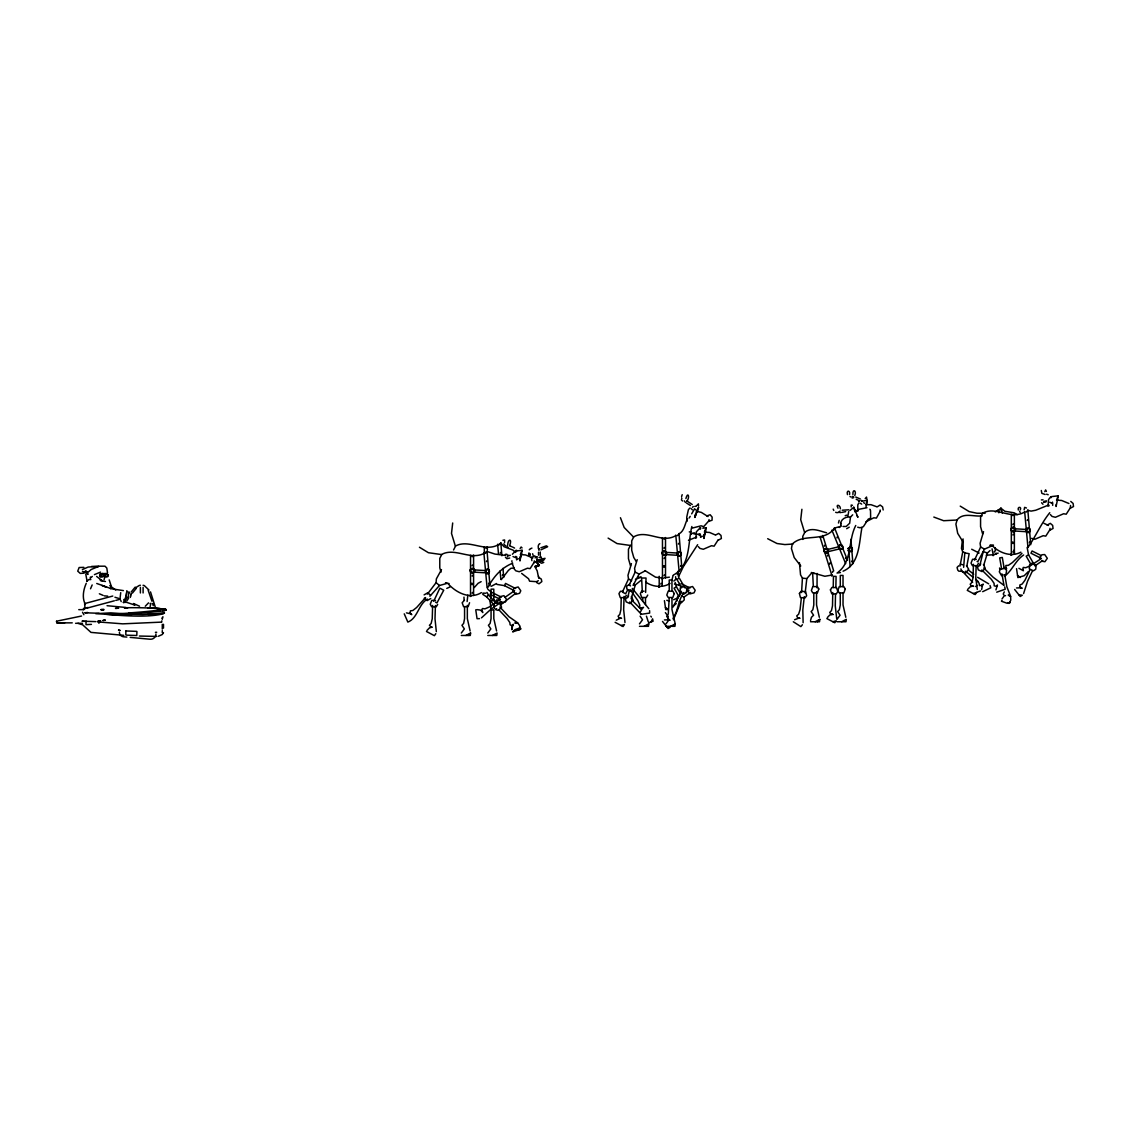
<?xml version="1.0" encoding="UTF-8"?>
<svg xmlns="http://www.w3.org/2000/svg" width="1130" height="1130" viewBox="0 0 1130 1130"><rect width="100%" height="100%" fill="white"/><g stroke="black" fill="none" stroke-linecap="round" stroke-linejoin="round"><path stroke-width="1.5" d="M469.572 602.728L468.159 606.626L463.568 606.626L462.156 602.728L464.444 600.312M123.41 590.609L111.955 588.885L101.968 585.453L106.799 587.346L104.596 586.371M467.834 595.157L467.114 601.541M817.047 587.84L817.075 573.447M1010.757 600.383L1010.63 596.386L1006.816 586.639L1004.824 575.156M520.732 628.902L518.373 628.478L515.026 629.636L512.639 631.896L520.21 629.396L518.614 629.594L519.913 626.882L520.732 628.902L518.614 629.594M832.782 592.53L832.499 605.85L831.468 610.581L829.745 612.432L830.875 614.353L833.22 614.551M833.22 587.572L833.46 576.328L836.087 576.385L835.861 587.628M835.508 594.253L835.268 605.906L836.709 618.689M543.77 562.429L541.581 563.234L538.516 561.638M432.635 605.44L432.239 618.76L431.152 623.477L429.428 625.328L431.349 627.277M435.403 605.525L435.008 618.845L436.335 631.642M621.246 597.968L620.907 609.621L619.819 614.339L618.096 616.189L619.198 618.11L621.542 618.322M624.057 596.386L623.661 609.706L624.989 622.503M973.424 564.322L973.029 577.642L971.941 582.36L970.204 584.196L971.32 586.131L973.665 586.343M976.136 566.059L975.783 577.727L977.281 589.436M852.698 514.814L850.495 517.046L849.689 522.922M452.692 522.992L451.506 533.417L455.39 546.186M801.905 509.277L800.718 519.701L804.617 532.484M511.848 628.845L513.105 624.424L512.173 625.554L513.345 624.452M120.048 598.519L120.726 592.657M801.566 592.53L802.427 578.136L800.548 574.873L799.447 562.74M962.308 540.959L961.475 548.403L962.732 551.963L959.977 566.158M511.876 561.737L511.932 560.748M520.21 557.104L519.955 560.96L522.088 550.282L517.088 550.861M534.264 561.667L534.321 560.847M695.953 538.275L696.377 531.778L699.456 528.572M704.23 534.631L703.976 538.473L706.109 527.809L702.789 528.19M1048.075 506.282L1048.499 499.785L1049.77 497.836M1049.954 529.151L1050.01 528.332M1056.239 504.432L1056.098 506.494L1058.231 495.83L1051.578 496.593M1070.407 507.201L1070.52 505.449M504.602 542.471L504.602 539.956L502.892 540.267M1018.285 510.011C1017.127 506.339 1022.099 506.452 1020.291 509.969M427.394 594.14L436.095 582.656L436.364 578.899L441.491 569.605M538.544 555.155L538.502 552.203M540.309 555.593L540.239 551.977M963.184 549.505L963.043 538.897M995.926 589.902L997.451 585.001L996.406 586.329L994.231 585.834L994.061 583.32L991.335 579.309L981.829 569.972M801.354 597.982L800.082 609.579L798.613 614.197L796.749 615.892L797.695 617.898L800.012 618.308M804.292 596.64L802.823 609.875L803.119 622.743M805.182 592.925L806.806 578.616L811.439 573.249M465.956 635.456L470.589 633.04L470.292 635.456L461.308 635.456M644.114 626.317L648.747 623.901L648.465 626.317L639.467 626.317M815.168 621.754L819.815 619.339L819.518 621.754L810.521 621.754M125.981 597.276C128.396 580.312 125.218 602.827 126.207 595.962L124.357 600.44M128.128 597.403L128.989 591.838L128.792 593.264M124.385 607.94C127.295 607.107 189.854 608.265 156.18 611.697A164.782 9.28 0.9 0 1 130.176 613.647M161.844 620.808L161.632 622.136M148.03 614.367L164.02 613.336L164.401 612.432M147.959 607.94L165.559 609.07L166.082 609.932M866.032 506.805L867.261 500.265L862.317 501.155M90.428 577.049L90.245 578.193L92.321 576.413M852.896 494.587C852.472 488.104 857.02 490.66 854.746 495.576M520.45 556.737L520.097 558.884L521.015 554.011M704.47 534.264L704.117 536.411L705.049 531.538M692.436 507.299L693.326 506.523M861.851 528.162C858.984 543.106 859.69 564.124 843.079 571.201M691.857 526.509C687.732 542.951 690.741 565.918 673.339 575.085M1024.119 509.785L1024.628 507.356L1026.436 507.992M966.814 566.271L969.159 553.7L964.822 552.895L963.636 567.317M840.621 523.967C840.777 519.009 846.059 516.424 850.495 517.046M866.668 503.853L866.795 504.036M1041.295 490.477L1041.846 493.344L1045.095 494.488M1046.408 491.423L1045.631 489.926L1044.798 491.677M668.268 614.268L669.214 597.869M840.593 512.625L838.898 512.257L840.056 511.014M695.727 513.712L694.879 517.469L698.651 507.257L696.278 511.254L701.306 512.384L708.002 516.537M708.891 520.407L709.075 519.616M1005.94 568.249L1005.855 565.509L1008.37 565.325L1012.367 562.585L1021.972 553.347M130.501 596.372L131.151 593.744L130.84 594.86M865.185 498.613L866.512 497.059L866.823 498.952M104.017 574.181L103.466 576.568L100.033 576.794L99.694 574.224L103.353 574.407L102.887 573.758M627.673 597.657L629.509 590.128M979.781 565.678L983.227 551.68L987.436 552.951L990.049 550.564M671.955 591.23L671.955 580.001L673.042 575.594M130.586 596.301L130.275 597.417M637.207 559.661L634.594 568.334L635.159 572.062L629.142 585.156M631.43 563.616L627.969 575.297L628.506 579.026L622.39 592.078M983.552 531.637L980.091 543.318L980.628 547.047L974.512 560.085M107.972 575.085C106.799 580.029 102.138 571.356 107.463 574.266L107.972 575.085L107.463 574.266M838.474 523.006L839.18 520.365M110.528 588.744L111.234 586.159L109.2 579.902M640.399 611.994L642.829 607.474L641.543 608.576L639.509 607.686L639.82 605.172L637.899 600.722L630.328 589.761M162.254 619.071L162.974 616.754M855.763 525.492C847.91 540.437 852.472 561.017 838.135 572.19M520.125 548.502L521.128 546.991L522.046 547.909M509.729 545.366C512.441 538.36 507.85 538.502 507.652 545.267M631.147 598.702L635.328 584.93L640.851 580.481M983.736 565.198L987.436 552.951M507.384 556.892L507.695 555.889L510.322 555.282M691.419 534.419L691.715 533.417L694.343 532.809L695.487 533.812M1043.527 502.426L1043.838 501.438L1046.465 500.83M866.3 503.217L867.261 500.265M682.195 494.686L681.757 496.028A3.687 3.616 57.1 0 0 681.616 496.677M696.024 513.373L695.331 515.45L697.012 510.774M1057.412 499.375L1057.525 499.559M1000.29 569.139L999.301 571.766L1001.364 575.368M533.049 555.211L532.64 553.742M687.591 518.698C684.822 523.515 684.582 530.945 678.961 533.925M100.754 574.012L101.093 576.582M848.687 511.579L847.91 515.944M86.247 583.306C83.366 589.803 81.826 598.067 85.428 604.508M522.088 550.282L520.365 554.604L525.507 554.929L532.781 557.98M706.109 527.809L704.386 532.131L709.541 532.456L714.838 534.744M1057.087 498.697L1058.231 495.83M685.896 498.57C688.015 490.604 690.232 497.963 686.63 501.339M880.143 511.367L876.414 518.077L873.773 517.808L865.82 521.876M150.078 606.754L150.94 603.321L150.022 603.717M90.527 588.787L92.166 584.959M482.778 612.601L481.564 610.581L482.454 608.547L484.968 608.844L489.403 606.923L500.364 599.352M496.268 602.573L496.692 599.875L499.206 600.171M1022.805 570.142L1023.229 567.43L1025.743 567.726L1030.193 565.805L1041.38 558.559M461.308 633.04L464.359 628.916L461.958 625.3L463.625 623.407L464.571 618.661L464.571 607.008M487.779 633.04L490.844 628.916L488.428 625.3L490.109 623.407L491.056 618.661L491.056 608.675M639.467 623.901L642.518 619.777L640.117 616.161M665.951 623.901L669.002 619.777L666.601 616.161M837.005 619.339L840.07 615.214L837.655 611.598L839.322 609.706L840.268 604.96L840.268 593.292M518.373 558.7L516.551 559.816L516.82 557.076L515.76 556.398M702.394 536.227L700.572 537.343L700.543 535.083M1052.694 505.364L1052.51 502.101M1039.515 558.135L1041.931 554.759L1044.713 554.548L1047.326 558.319L1044.925 561.709L1041.634 561.2M433.736 601.216L439.838 588.165L443.737 590.227L436.943 602.926L435.559 602.177M681.461 591.329L672.844 607.248M683.947 592.516C677.972 600.256 678.254 610.737 672.986 618.463M681.122 601.287L673.409 619.72M1030.037 569.619L1025.023 580.156L1022.142 584.041L1019.811 585.029L1020.051 587.233L1022.113 588.377M1032.523 570.805L1027.523 581.329L1023.596 593.575M698.51 505.887L698.382 503.867L696.772 505.604M678.452 576.794L683.255 566.808L697.648 544.688M534.236 562.189L530.083 568.644L527.456 568.206L519.263 571.752L515.902 570.862L514.263 569.054L512.158 563.263M718.256 539.716L714.104 546.171L711.49 545.734L703.284 549.279L699.936 548.389L698.284 546.581M1049.911 529.688L1045.773 536.143L1043.145 535.705L1034.953 539.236L1031.591 538.346M1070.378 507.737L1066.226 514.192L1063.598 513.755L1055.406 517.286L1052.044 516.41L1050.406 514.602M651.078 621.91L652.575 618.83L653.098 621.203L648.987 622.63M487.807 589.253L491.31 592.12L490.194 594.324L500.237 599.366M497.073 584.436L504.432 585.637L505.548 583.433L515.577 588.49M674.483 584.083L678.862 585.185L679.709 583.49M1004.302 591.894L1003.242 593.999L1004.372 595.722L1005.545 595.665M1001.929 600.539L1001.463 601.231L1006.971 603.222L1009.132 603.335L1010.277 601.075L1010.206 602.671M453.554 549.999L455.616 545.974C469.614 538.417 486.578 554.265 500.802 543.064L504.051 546.75L512.949 550.042L515.492 552.443M630.512 545.211L628.45 549.251L628.45 558.658L630.512 565.904M827.386 617.517L829.731 615.045L832.57 614.197L830.875 614.353M633.111 585.425L639.057 574.096L645.329 570.777M427.027 630.385L429.386 627.941L432.225 627.122L430.53 627.249M967.803 589.267L970.162 586.823L973.015 585.99L971.32 586.131M627.87 589.549L625.61 593.787L622.715 592.247M991.716 545.493L989.852 545.324L993.496 545.197L984.513 549.109L977.733 561.794L977.097 561.469M858.941 502.822L857.797 504.856L857.797 511.367M691.673 513.839L694.611 508.74L695.388 509.757M647.744 595.072L646.318 597.488L641.727 597.488L640.315 593.589L641.727 591.174L644.029 591.174M85.485 570.876L84.086 573.178L80.244 573.404L77.744 571.159L79.128 567.528L83.903 567.359M689.187 517.964L690.204 516.339M437.677 604.465L436.18 606.838L431.604 606.697L430.248 604.253L431.787 600.383L435.502 600.496M626.331 595.326L624.848 597.699L620.257 597.558L618.957 593.617L620.441 591.244L622.743 591.315M978.453 563.347L976.97 565.72L972.379 565.579L971.037 563.121L972.563 559.265L976.278 559.378M123.735 602.714L127.266 597.346M512.356 554.251L515.435 551.045M1049.77 512.709C1041.238 523.218 1035.885 536.157 1028.272 546.934M537.795 561.624L536.962 562.754M126.843 600.892L128.608 598.264M1001.999 598.942L1003.723 596.569M708.778 520.93L703.665 526.651L701.151 525.817L692.492 528.021M435.799 633.69L434.4 635.682L426.462 631.458M849.591 523.303L846.215 526.481L843.022 526.467M164.472 613.053L142.691 614.508L121.334 614.113L132.012 614.48M982.238 585.255L979.512 585.637L979.06 583.151L975.924 579.478M131.08 592.148L135.19 587.12M132.38 593.137L136.363 588.236M976.97 585.269L975.91 586.611L976.49 586.018M156.703 632.263L155.389 632.32M539.928 543.643A3.687 2.853 74.9 0 0 538.346 547.782L538.996 550.366M802.413 624.735L800.873 626.613L793.302 621.768M821.906 537.513L821.948 536.637M833.714 530.139L833.756 529.264M824.519 546.171L824.561 545.296M837.033 537.979L837.076 537.103M827.612 556.031L827.654 555.155M832.612 572.373L832.655 571.498M845.607 558.545L845.65 557.669M424.117 594.86L427.719 592.798L430.558 595.185M427.366 599.07C418.312 604.508 417.634 618.35 407.845 622.079L404.243 613.83M430.756 598.505L427.154 600.581L424.315 598.194M446.308 583.603L439.471 585.495L429.894 596.245M832.429 575.311L831.779 576.046L831.482 575.085M983.298 584.139L981.73 585.891L982.634 584.45L981.645 589.493M529.857 555.296L530.139 553.7L528.572 554.152L528.911 555.07L529.857 555.296L528.953 552.867M536.171 561.455L539.165 565.523L537.174 562.895M474.261 587.558L478.103 583.292L481.14 581.653M689.978 507.935L688.41 509.658L686.743 517.102L686.941 521.396M673.395 606.047L676.263 603.533M853.772 497.596L852.147 498.09M1023.653 554.985C1015.489 560.367 1012.353 570.382 1004.867 575.975M628.633 595.877L625.427 599.154L626.147 601.852L629.933 603.575L633.139 600.298L631.359 596.555M958.664 565.805L957.053 567.444L957.774 570.142L958.833 571.187L962.167 571.243M980.755 563.898L977.535 567.161L978.269 569.873L982.041 571.596L985.261 568.319L983.467 564.576M468.159 635.456L470.589 633.04M646.318 626.317L648.747 623.901M672.802 626.317L675.232 623.901L671.969 609.522L671.969 597.869M817.385 621.754L819.815 619.339M999.895 510.266L1000.036 509.404M994.315 552.146L994.457 551.285M858.503 501.197L859.944 500.562M482.764 594.338L486.55 596.824L488.457 595.016L486.945 592.403M86.784 581.427L88.776 579.563L90.838 579.563M148.553 602.855L145.276 606.231M487.482 588.052C493.287 577.402 500.618 568.051 512.695 563.178M501.254 579.662L508.359 570.452L510.944 568.277L514.221 568.079M673.847 581.032L676.15 578.913M841.144 525.874L839.223 527.526M993.821 555.056L993.101 555.706L992.903 554.717M135.784 587.671L139.089 585.566A8.108 8.023 0 0 1 140.388 585.255M56.5 621.232L81.558 616.019M849.972 510.492L853.8 507.257L857.952 517.314L856.921 515.52M616.26 620.186L620.893 617.983L619.198 618.11L620.017 618.138M512.964 625.003L512.031 625.695L510.124 624.876L509.842 622.545L507.144 618.562L499.135 610.087M535.422 567.062L539.165 565.523M535.041 557.909L537.259 556.61M83.352 609.564L85.456 608.095M505.011 597.304L514.602 590.665M501.946 601.626L490.971 609.197L481.465 617.856M516.184 592.939L500.279 605.073M686.291 592.106L689.032 590.213M683.749 597.219L690.6 592.487M1035.871 565.24L1042.722 560.508M1028.385 571.554L1024.176 575.721L1017.848 577.571L1016.534 568.673M629.707 584.083L626.656 586.188L626.853 588.984L630.243 591.386L632.122 590.086M632.277 588.419L648.818 608.689M642.221 608.11L641.543 608.576L643.563 607.361M679.879 595.129L677.562 596.697L677.167 600.835M98.804 623.195C101.403 621.811 95.188 621.175 100.669 620.949M794.588 619.734L799.39 617.912L797.695 617.898L798.515 617.997M472.156 556.765L472.453 555.932M485.928 548.375L486.225 547.556M485.603 553.192L485.914 552.358M499.375 544.801L499.672 543.982M472.1 565.805L472.397 564.986M486.479 561.652L486.776 560.833M500.237 553.276L500.548 552.443M472.156 576.145L472.467 575.311M472.142 593.236L472.439 592.417M488.626 583.843L488.923 583.024M502.398 575.467L502.695 574.633M664.087 539.25L664.384 538.417M677.534 535.662L677.831 534.843M664.03 548.29L664.327 547.457M678.395 544.137L678.706 543.304M664.087 558.616L664.384 557.796M664.059 575.721L664.369 574.888M680.557 566.328L680.853 565.494M660.796 584.097L661.107 583.278M677.294 574.704L677.59 573.885M851.61 561.751L851.907 560.932M1012.932 515.647L1013.243 514.814M1026.393 512.074L1026.69 511.24M1012.89 524.687L1013.186 523.868M1027.255 520.534L1027.551 519.701M1012.946 535.027L1013.243 534.193M1012.918 552.118L1013.215 551.299M1029.402 542.725L1029.713 541.892M696.306 506.07L694.795 506.452M104.073 579.732L104.596 577.797M877.092 506.918L880.143 505.039L882.601 506.918L883.18 509.969M846.681 528.713L849.223 527.145M471.097 595.99L470.264 596.499L470.25 595.496M663.013 578.475L662.18 578.984L662.18 577.967M659.75 586.851L658.931 587.36L658.917 586.357M1011.873 554.872L1011.039 555.381L1011.039 554.364M675.175 582.459L676.432 586.809L674.073 588.179L678.89 596.513M854.774 511.791L859.238 509.22L866.964 507.723M1027.128 547.443L1028.554 554.83L1026.195 556.2L1031.012 564.534M536.566 581.639L538.304 580.707M534.193 562.669L537.357 560.989L536.976 557.909L534.631 555.875L531.481 557.556L531.863 560.635M715.502 535.083L718.666 533.402L720.997 535.436L721.378 538.516L718.228 540.197M1070.336 508.218L1073.5 506.537L1073.119 503.457L1070.774 501.423M1047.171 525.04L1050.321 523.36L1052.666 525.408L1053.047 528.473L1049.883 530.154M491.239 586.301L496.494 583.532M481.408 592.6C470.108 599.719 456.393 592.883 448.313 583.97M670.076 583.461C662.703 588.08 652.674 586.979 645.696 582.091M1020.884 552.175C1011.407 557.302 999.81 553.121 992.564 545.96M840.692 526.382L834.562 528.049C824.264 542.951 803.388 532.781 792.229 544.123L791.452 548.573L794.221 557.57L800.774 566.003M495.703 609.169L496.663 608.66M995.276 511.932L1000.968 508.288L1004.867 511.283L1014.217 512.822L1017.17 514.687M982.676 591.668L990.798 587.798L990.035 585.495M492.426 635.456L497.073 633.04L496.776 635.456L487.779 635.456M670.584 626.317L675.232 623.901L674.935 626.317L665.951 626.317M841.652 621.754L846.299 619.339L846.003 621.754L837.005 621.754M446.76 588.405L450.023 586.95M635.427 579.266L641.374 577.176L637.744 577.317M673.621 599.719L678.071 597.784M530.69 548.643L531.933 548.107M94.412 574.633L100.499 572.119M688.452 540.267L696.645 537.103M82.377 569.562L88.182 567.048L98.607 566.413L91.657 566.398M976.221 592.459L980.614 590.919M996.716 592.177L1005.206 589.224L1004.697 586.851M706.787 515.916L710.163 514.757L712.154 517.13L712.055 520.224L708.68 521.396M998.171 553.107L993.199 554.759L986.208 555.197M845.184 515.69L846.78 515.167M535.804 566.017L539.377 564.929M832.923 621.754L836.186 620.737L834.816 622.743L826.835 618.59M838.898 512.257L838.276 512.455A3.687 3.616 14.4 0 1 835.649 512.286M540.889 547.782L546.412 545.832L547.669 546.722L540.875 549.858M621.175 625.54L624.452 624.551L623.068 626.543L615.13 622.319M973.297 593.547L976.574 592.572L975.176 594.55L967.238 590.326M841.709 512.441L845.678 511.622M675.966 535.521C662.081 544.109 646.883 529.137 633.775 536.835L631.712 540.86L631.712 550.282L633.775 557.514L636.36 561.638M1024.811 511.918C1010.94 520.506 995.742 505.534 982.634 513.232L980.572 517.272L980.572 526.679L982.634 533.911M112.774 596.047L84.609 603.604L85.047 608.66M87.137 608.095L114.342 600.807M115.769 600.426L120.331 599.211M536.609 560.198L545.041 558.319L543.685 560.155L536.439 561.808M158.37 636.261L162.268 634.523L163.497 632.659L162.282 632.659L162.282 630.639M664.412 619.932L669.539 619.777L667.943 619.212L667.703 617.008M1016.52 587.953L1021.661 587.798L1020.051 587.233L1020.8 587.586M839.025 546.708L826.637 549.731M840.932 548.544L826.072 552.175M842.217 510.223L848.799 509.8M509.687 558.051L506.833 558.714L505.449 557.231M104.906 619.975L103.183 620.356M83.394 608.449L88.069 607.474M103.084 573.758L104.214 574.181M100.683 574.082C104.906 571.724 104.045 578.122 101.163 576.328M103.155 574.407L104.666 573.87L102.632 574.082M104.44 576.78L107.887 576.582L108.296 575.071L106.658 573.546L101.629 573.546L99.624 575.311L100.217 576.526L101.276 576.314L100.881 574.28L103.649 574.351M1044.699 502.2L1045.999 501.932M539.052 557.415L539.858 557.26M956.983 520.026L943.649 520.718L933.818 517.06M1001.152 568.997L1004.81 568.362L1006.618 570.495L1005.884 574.591L1003.624 574.972M831.779 575.085L824.872 576.272L811.354 572.486M97.519 621.331L99.991 620.949M542.753 561.582L539.73 560.805M491.183 600.934L492.383 600.764M476.945 609.621L480.321 610.059L482.665 611.867L481.564 610.581M640.752 614.381L649.651 613.082L649.595 610.652M103 620.511L105.33 620.186M536.1 566.158L538.798 565.791M156.18 610.567L159.881 610.059M793.02 544.039L784.856 544.575L777.016 543.516L767.68 538.713M664.2 577.84L669.398 577.162M836.991 573.037L840.466 572.585M103.819 609.946L100.895 609.649L103.819 609.367M87.688 612.488L84.778 612.771L99.059 613.279M101.516 579.93L100.16 580.029M153.835 611.118L159.726 610.723M982.111 515.887C973.749 516.961 963.551 512.116 957.167 519.758L955.909 524.108L957.703 533.346L963.325 542.428M124.724 608.138L127.732 607.855M91.431 624.367L86.007 624.65L86.007 620.949M985.106 513.303L976.927 513.232L969.173 511.593L960.232 506.127M536.468 581.696L529.589 581.187L528.543 578.744L521.664 573.418M1041.38 499.926L1043.075 499.827M689.258 531.905L690.967 531.806M505.237 554.378L506.932 554.293M95.739 621.613L81.996 621.203L84.496 621.345M507.257 555.367L508.571 555.324M693.877 533.925L694.625 533.897M100.98 609.649L103.338 609.593M493.725 609.96L491.296 610.016L489.996 601.118M479.487 618.633L477.058 618.689L475.758 609.79M123.142 602.361L126.588 602.318L134.767 605.073M865.82 504.686L870.976 504.686L876.414 506.621M814.575 573.447L812.668 573.447L813.332 586.371M103.621 574.082L106.404 574.478M671.955 580.001L669.228 580.001L669.228 591.23M645.625 592.417L646.021 578.023L641.614 578.023L642.349 592.417M490.053 600.312L490.929 600.312M492.341 600.312L494.643 600.312L496.056 602.728M78.775 609.649L83.888 609.649M72.235 622.856L56.811 622.856L56.5 621.26M75.611 623.308L82.476 623.308M630.286 545.437L617.051 543.572L608.11 538.106M441.618 554.576L428.397 552.711L419.442 547.245M57.009 622.856L64.636 623.011M406.447 612.87L411.461 614.014L410.049 613.067L410.388 610.878L412.874 610.497L416.659 607.474L425.558 597.544M156.745 636.416L139.414 636.049M107.039 605.708L126.023 607.474M77.956 623.308L82.645 624.805L90.979 632.39L123.763 635.328M482.835 593.123L485.815 593.222M1026.591 529.476L1013.864 528.713M1027.876 531.792L1012.593 530.888M847.754 548.446L848.799 548.502M847.938 550.691L848.927 550.748M678.466 553.107L665.005 552.316M679.017 555.381L663.748 554.477M486.536 570.636L473.075 569.845M487.087 572.91L473.032 572.077M1056.508 500.138L1061.649 500.477L1068.924 503.514M155.163 608.293L159.697 608.59M104.257 595.863L107.661 596.132M126.843 637.08L123.509 636.769A4.562 4.534 0 0 1 119.37 632.263M130.176 637.391L150.163 639.241A5.325 5.297 0 0 0 155.982 633.972M105.147 614.24C122.986 615.765 148.538 617.785 163.384 613.703M802.427 578.136L806.806 578.616M1018.879 594.832L1022.283 595.242L1020.206 596.499L1014.641 589.45M666.771 626.811L670.161 627.235L668.084 628.492L662.519 621.429M505.378 555.423L494.926 554.067L487.03 551.454C472.82 562.655 455.856 546.793 441.844 554.35L439.782 558.389L439.782 567.797L441.025 572.147M662.463 578.066L655.527 577.162L645.018 570.594M97.406 621.867L122.732 623.845L161.477 622.122M100.542 580.665L105.457 581.498M449.062 583.546L445.488 582.911L447.268 583.461M852.5 496.423L853.461 496.649M1027.82 510.322L1031.069 511.113L1035.716 510.252L1048.682 504.997L1049.149 505.788M82.448 571.413L87.222 572.783L86.247 571.102L87.886 574.181M857.712 527.216L860.085 527.795L863.362 526.679L868.221 519.178L870.651 518.091L870.51 510.421M960.26 564.167L962.986 564.845M699.032 533.727L700.388 534.08M1049.742 502.257L1052.496 503.443M826.581 532.767C819.518 531.029 811.382 526.863 804.842 532.258L802.78 536.298L802.78 539.434M697.026 534.08L700.388 535.436M513.006 556.553L516.354 557.909M1018.921 568.319L1023.455 570.749L1022.339 569.464M666.799 600.312L668.974 600.92M497.257 602.657L499.94 603.448L501.593 607.248L498.259 610.412L495.562 609.621M508.105 547.428L506.904 546.186M962.732 551.963L965.119 552.669M633.492 584.38L635.328 584.93M855.735 497.045L860.396 499.008M114.949 597.261L118.749 598.42M96.742 583.476L102.053 585.34M1046.62 494.22L1048.188 494.742M509.715 545.974L511.834 546.722M133.495 603.519L139.555 606.217M856.201 499.276L859.563 500.802M1048.471 525.464L1044.007 523.331M99.355 593.787L103.028 595.341M538.502 548.417L539.278 548.756M105.599 573.758L106.587 574.224M681.955 596.103L684.017 597.092L684.272 599.875L681.319 602.798L679.243 601.81M668.678 619.565L667.943 619.212L670.005 620.356M685.289 502.257L684.3 500.83M1007.692 602.615L1009.132 603.335M1004.033 567.401L1006.689 568.729L1005.361 567.67M512.822 547.146L514.574 548.092M1040.688 555.324L1032.085 550.988L1030.97 553.206L1041.013 558.248M681.404 583.702L690.006 588.024M678.862 585.185L681.729 586.625M504.432 585.637L513.034 589.973M491.31 592.12L501.339 597.163M687.111 501.07L692.238 504.531M686.235 502.864L690.402 505.52M977.634 577.303L988.694 583.843M538.417 577.19L541.298 579.083L541.821 581.597L538.996 583.8L536.722 582.628M971.687 549.236L979.117 553.05M635.159 572.062L639.057 574.096M629.452 585.312L630.526 585.877M980.628 547.047L984.513 549.109M628.506 579.026L631.642 580.693M115.712 590.03L109.779 585.594M860.269 503.231L861.667 504.121M134.188 604.169L134.597 605.256M1017.537 575.452L1020.263 577.515M665.415 607.446L668.155 609.494L665.725 609.55L664.412 600.652M494.559 601.386L496.903 603.194L495.802 601.909M633.549 537.061L624.198 527.512L620.441 517.724M96.615 576.413L102.449 580.99M966.489 565.678L968.678 569.209L965.839 572.811L961.898 571.512L960.881 568.913M968.466 570.085L973.707 574.21M965.444 571.229L973.297 577.416M863.645 502.596L864.62 503.415M436.095 582.656L439.471 585.495M410.684 613.59L410.049 613.067L411.758 614.692M682.548 501.028L681.376 499.799M861.498 500.35L861.936 501.536M983.764 567.995L993.27 577.345L1003.553 585.058M976.828 580.283L978.17 581.597M962.52 571.413L972.662 582.261M631.642 599.988L641.148 609.324M629.707 601.951L641.035 613.971M691.179 508.627L692.351 509.8M541.298 557.57L540.606 556.878L541.553 557.952M488.457 595.016L496.183 603.18M499.884 607.093L509.037 616.782L517.611 622.785L519.927 626.034M486.55 596.824L494.262 604.988M1041.592 502.765L1042.976 504.248M852.444 505.294L851.187 505.039L851.229 506.96M650.767 616.189L651.445 617.051M665.344 612.658L668.226 616.302M87.095 581.286L85.767 574.153L91.219 569.492L99.2 566.187L105.019 566.187L106.813 568.037L107.505 572.825M1028.554 554.83L1034.981 565.946M869.846 509.249L870.255 509.969M684.879 587.769L679.271 578.052L676.912 579.408L681.715 587.741M676.432 586.809L680.458 593.773M82.532 612.234L83.874 614.706M534.758 566.342L537.202 570.876L538.318 576.47M148.934 589.987L144.343 585.623A8.108 8.023 0 0 0 143.058 585.284M833.191 509.15L833.785 510.449M104.412 574.181L105.5 576.568M838.008 508.189C835.183 503.556 840.621 505.011 840.395 508.811M831.892 530.139L845.65 563.616M834.449 527.668L842.034 546.51M842.57 547.852L847.458 560.028M123.862 599.465L124.597 601.372M120.712 600.312L121.207 601.598M148.171 590.312L151.943 601.216M849.562 494.545C850.579 490.152 846.073 489.798 847.458 494.601M150.516 591.894L155.417 607.502M999.513 568.009L999.965 569.294M1001.787 574.478L1002.494 576.498M845.805 617.277L843.037 604.96L843.037 593.292M819.321 617.277L816.552 604.96L816.552 591.626M648.267 621.839L646.431 616.161M496.593 630.978L493.81 618.661L493.81 610.341M470.108 630.978L467.34 618.661L467.34 605.341M822.781 535.465L827.132 549.618M827.626 551.242L833.7 570.975M819.956 536.665L831.892 575.481M998.087 510.068L998.878 512.808M86.968 571.893L87.716 574.478M1000.898 507.893L1002.409 513.232M152.607 603.434L153.242 605.666M493.909 605.821L494.545 608.547M853.8 507.257L854.449 510.28M538.558 576.342L538.982 578.391M994.923 547.64L995.544 550.875M995.968 553.05L996.166 554.053M992.041 548.813L993.27 555.155M1004.203 568.531L1002.296 557.457L999.697 557.909L1001.618 568.983M1001.985 573.955L1003.963 585.439M841.003 524.927L840.762 523.218M1024.642 511.523L1027.961 547.57M848.644 550.07L850.17 566.61M675.782 535.126L679.102 571.173M675.585 576.71L675.839 579.563M497.624 544.264L498.485 553.644M500.082 570.933L500.858 579.422M483.866 552.655L487.101 587.798M1027.82 509.927L1030.744 544.674M850.904 539.349L852.938 563.701M678.975 533.53L681.884 568.277M678.155 571.13L678.622 576.653M500.802 542.668L501.904 555.748M502.963 568.362L503.726 577.416M487.044 551.045L489.954 585.792M1014.189 549.9L1014.387 552.81M463.964 597.134L464.105 600.072M1014.373 513.938L1014.373 554.336M1011.322 514.263L1011.322 554.872M880.143 510.011L880.143 510.831M843.022 586.668L843.022 575.424L840.296 575.424L840.296 586.668M813.798 593.292L813.798 604.96L812.851 609.706L811.171 611.598L813.586 615.214L811.453 617.277L810.521 620.539M665.514 537.541L665.514 552.358M665.514 554.039L665.514 577.924M662.463 537.852L662.463 578.475M662.251 577.02L662.251 586.315M659.2 576.286L659.2 586.851M645.498 597.869L645.498 604.536M642.73 597.869L642.73 601.202M493.796 600.369L493.796 589.14L491.07 589.14L491.07 598.773M487.355 546.68L487.355 549.787M484.304 546.991L484.304 553.46M473.583 555.056L473.583 569.873M473.583 571.568L473.583 595.454M470.532 555.381L470.532 595.99M163.497 624.297L163.497 628.125M162.282 617.503L162.282 618.717M162.282 624.297L162.282 629.085M143.1 587.374L143.1 592.953M140.388 587.374L140.388 592.953M505.661 545.748A3.687 3.616 48.1 0 1 503.881 543.798M1020.277 512.427A3.687 3.616 48.1 0 1 1019.571 511.297M529.264 549.816A3.687 3.404 39.4 0 1 530.139 548.94M849.393 547.358A2.302 1.921 -89.5 0 1 852.246 548.94A2.302 1.921 -89.5 0 1 850.014 551.624A2.302 1.921 -89.5 0 1 848.687 548.205M851.201 497.002A3.687 3.616 44.4 0 1 849.986 496.48M681.884 498.655A3.687 3.616 57.1 0 1 681.673 498.019M130.487 612.997A163.031 8.334 -0.7 0 1 109.285 614.325M155.248 610.553A164.782 7.924 -0.9 0 1 128.778 612.954M133.439 613.83A163.031 9.04 0.8 0 1 112.195 614.748M674.215 593.589L672.802 597.488L668.211 597.488L666.785 595.072L668.211 591.174L672.802 591.174L674.215 593.589M818.798 589.013L817.385 592.925L812.795 592.925L811.368 590.51L812.795 586.611L817.385 586.611L818.798 589.013M845.282 589.013L843.856 592.925L839.265 592.925L837.853 590.51L839.265 586.611L843.856 586.611L845.282 589.013M515.958 550.451L516.325 551.666L516.707 550.381L515.958 550.451M699.993 527.978L700.346 529.193L700.727 527.908L699.993 527.978M1050.603 496.847L1050.886 497.61L1050.603 496.847M830.423 589.86L831.751 593.801L836.341 593.886L837.81 591.513L836.483 587.572L831.892 587.473L830.423 589.86M511.918 627.503L511.834 629.693L511.961 626.755L511.918 627.503M799.419 593.476L800.407 597.502L804.97 598.01L806.636 595.764L805.662 591.725L801.099 591.23L799.419 593.476M125.826 631.048L125.826 634.848L126.885 635.173L136.772 635.512L136.942 631.797A1.54 0.735 2.6 0 0 136.688 631.373L125.868 630.964M123.679 613.703L110.74 614.508L95.796 613.689L110.74 612.856L123.664 613.76M521.17 554.209L521.523 553.375L521.17 554.209M705.205 531.736L705.544 530.902L705.205 531.736M118.565 630.088L120.175 630.512L118.565 630.074M471.676 583.433L471.45 584.436L472.467 584.563L472.707 583.546L471.676 583.433M663.593 565.904L663.366 566.921L664.398 567.034L664.624 566.031L663.593 565.904M1012.452 542.315L1012.226 543.318L1013.257 543.431L1013.483 542.428L1012.452 542.315M697.139 510.986L697.577 510.167L697.139 510.986M499.912 596.725L498.74 599.267L501.339 603.039L505.364 601.979L506.537 599.451L503.938 595.665L499.912 596.725M514.15 588.038L512.978 590.58L515.591 594.352L519.602 593.307L520.789 590.764L518.176 586.993L514.15 588.038M688.58 587.586L687.393 590.128L690.006 593.9L694.032 592.84L695.204 590.312L692.591 586.527L688.58 587.586M680.387 587.925L679.992 592.064L684.144 594.027L686.461 592.459L686.856 588.32L682.704 586.357L680.387 587.925M1029.684 564.718L1029.289 568.842L1033.427 570.82L1035.744 569.252L1036.139 565.113L1032.001 563.136L1029.684 564.718M535.832 566.624L536.792 566.413L535.832 566.624M830.31 562.952L829.364 564.167L830.31 562.952M516.396 622.856L514.856 623.011L517.611 622.785L516.396 622.856M165.587 610.242L162.579 610.511L165.587 610.242M118.509 608.208L115.571 608.392L118.509 608.208M855.057 510.139L855.396 511.297L855.057 510.139M1009.584 595.764L1008.214 595.058L1010.63 596.386L1009.584 595.764M1029.105 532.315A2.302 1.921 -89.5 0 0 1029.105 528.317A2.302 1.921 -89.5 0 0 1026.224 530.337A2.302 1.921 -89.5 0 0 1029.105 532.315M1029.345 532.075A2.034 1.695 -89.5 0 0 1029.331 528.558A2.034 1.695 -89.5 0 0 1026.803 530.337A2.034 1.695 -89.5 0 0 1029.345 532.075M1010.969 528.939A2.302 2.232 47 0 0 1013.794 531.778A2.302 2.232 47 0 0 1014.754 527.993A2.302 2.232 47 0 0 1010.969 528.939M1011.364 528.911A2.034 1.963 47 0 0 1013.836 531.397A2.034 1.963 47 0 0 1014.684 528.077A2.034 1.963 47 0 0 1011.364 528.911M488.33 573.433A2.302 1.921 -89.5 0 0 488.33 569.435A2.302 1.921 -89.5 0 0 485.448 571.455A2.302 1.921 -89.5 0 0 488.33 573.433M488.556 573.207A2.034 1.695 -89.5 0 0 488.556 569.69A2.034 1.695 -89.5 0 0 486.013 571.455A2.034 1.695 -89.5 0 0 488.556 573.207M470.193 570.071A2.302 2.232 47 0 0 473.018 572.896A2.302 2.232 47 0 0 473.964 569.11A2.302 2.232 47 0 0 470.193 570.071M470.574 570.029A2.034 1.963 47 0 0 473.06 572.529A2.034 1.963 47 0 0 473.894 569.195A2.034 1.963 47 0 0 470.574 570.029M839.251 545.451A2.302 1.921 73.4 0 0 840.438 549.265A2.302 1.921 73.4 0 0 842.599 546.496A2.302 1.921 73.4 0 0 839.251 545.451M839.76 545.536A2.034 1.695 73.4 0 0 840.805 548.898A2.034 1.695 73.4 0 0 842.712 546.468A2.034 1.695 73.4 0 0 839.76 545.536M823.94 550.804A2.302 2.232 29.9 0 0 827.471 552.683A2.302 2.232 29.9 0 0 827.273 548.784A2.302 2.232 29.9 0 0 823.94 550.804M824.293 550.649A2.034 1.963 29.9 0 0 827.4 552.302A2.034 1.963 29.9 0 0 827.231 548.883A2.034 1.963 29.9 0 0 824.293 550.649M851.54 551.115A2.034 1.695 -89.5 0 0 851.54 547.598A2.034 1.695 -89.5 0 0 849.011 549.364A2.034 1.695 -89.5 0 0 851.54 551.115M680.246 555.918A2.302 1.921 -89.5 0 0 680.246 551.92A2.302 1.921 -89.5 0 0 677.364 553.926A2.302 1.921 -89.5 0 0 680.246 555.918M680.486 555.678A2.034 1.695 -89.5 0 0 680.486 552.16A2.034 1.695 -89.5 0 0 677.943 553.94A2.034 1.695 -89.5 0 0 680.486 555.678M662.124 552.542A2.302 2.232 47 0 0 664.934 555.381A2.302 2.232 47 0 0 665.895 551.595A2.302 2.232 47 0 0 662.124 552.542M662.505 552.514A2.034 1.963 47 0 0 664.991 555A2.034 1.963 47 0 0 665.824 551.666A2.034 1.963 47 0 0 662.505 552.514"/></g></svg>
